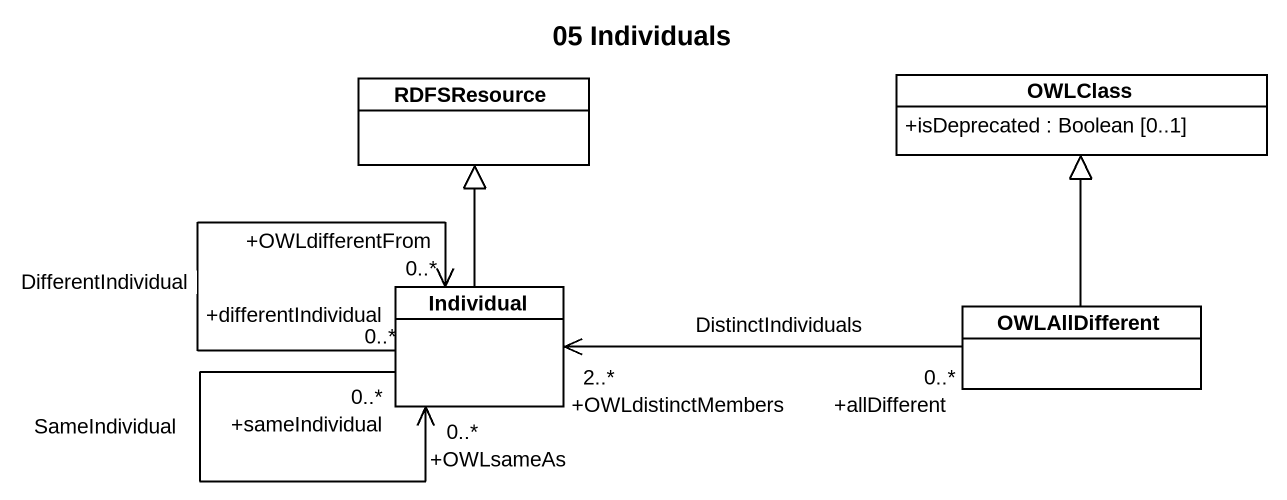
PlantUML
@startuml
title 05 Individuals
hide circle
hide empty members
skinparam classAttributeIconSize 0
class RDFSResource #FFFFFF
class OWLClass #FFFFFF {
  +isDeprecated : Boolean [0..1]
}
class Individual #FFFFFF
class OWLAllDifferent #FFFFFF
Individual -up-|> RDFSResource
Individual "+differentIndividual\n0..*" --> "+OWLdifferentFrom\n0..*" Individual : DifferentIndividual
Individual "+sameIndividual\n0..*" --> "+OWLsameAs\n0..*" Individual : SameIndividual
OWLAllDifferent -up-|> OWLClass
OWLAllDifferent "+allDifferent\n0..*" -left-> "+OWLdistinctMembers\n2..*" Individual : DistinctIndividuals
@enduml
